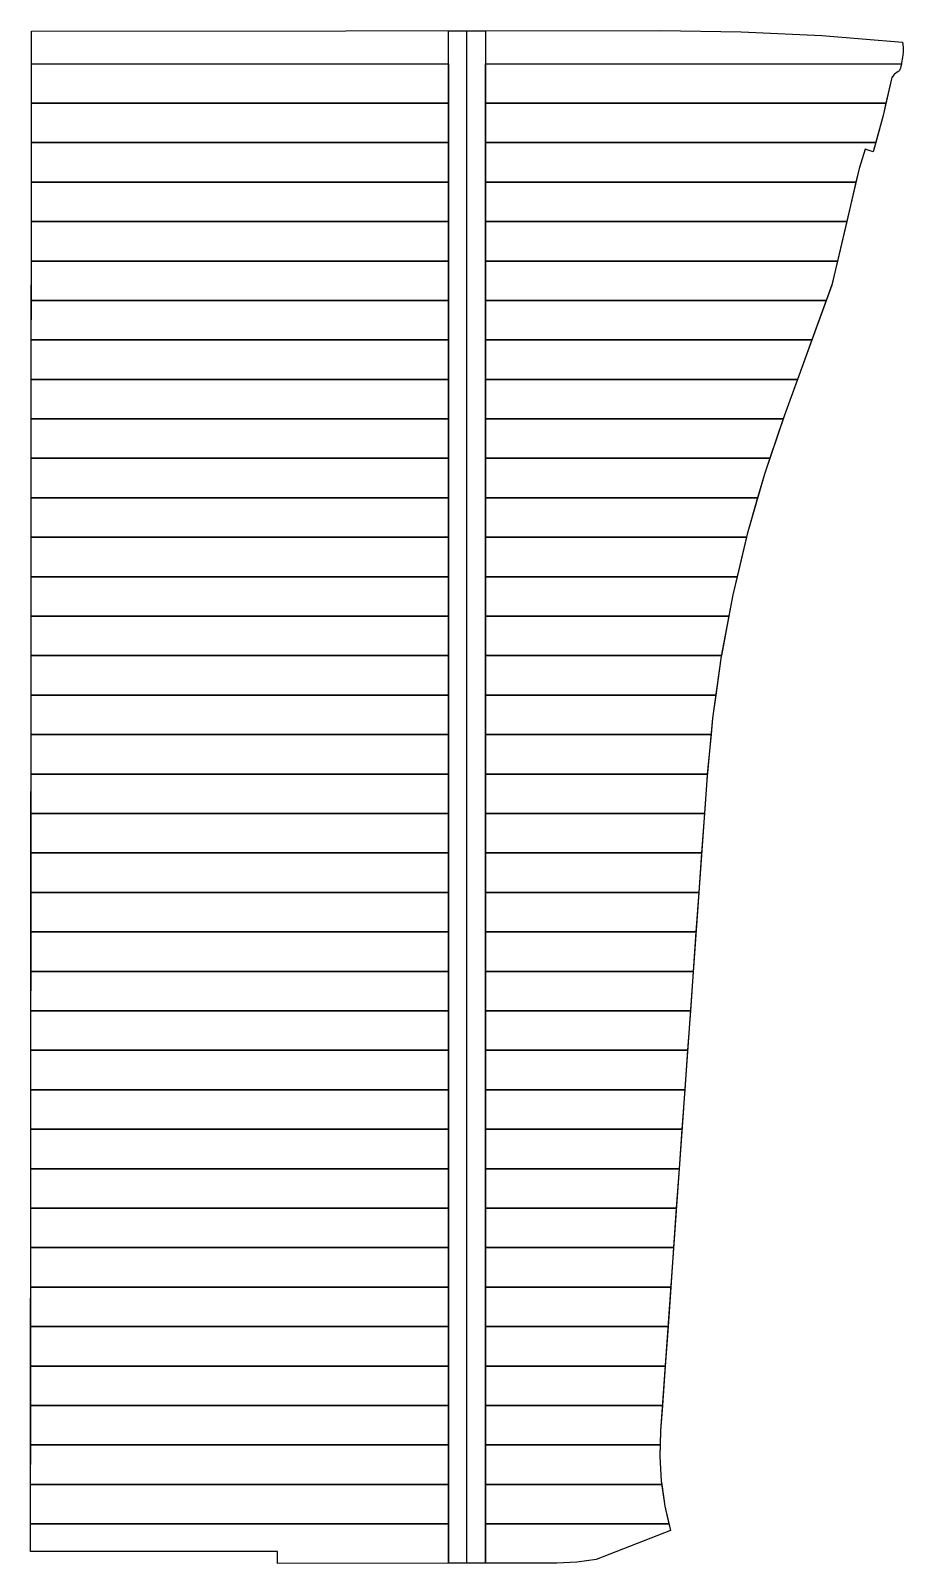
# Model space of a CAD drawing. Header units: feet. Extents: x 0 to 663, y 0 to 1165.
import ezdxf

# ---------------------------------------------------------------- set-up
doc = ezdxf.new("R2010")
doc.units = ezdxf.units.FT
for name, color, linetype in [('CENTERLINE', 2, 'Continuous'), ('LOTS', 3, 'Continuous'), ('PARCEL', 5, 'Continuous'), ('ROADS', 1, 'Continuous')]:
    doc.layers.add(name, color=color, linetype=linetype)

msp = doc.modelspace()

# ---------------------------------------------------------------- linework, layer by layer
at = {"layer": 'CENTERLINE'}
msp.add_lwpolyline([(331.6, 0.1), (331.6, 1165)], dxfattribs=at)
at = {"layer": 'LOTS'}
for points in [[(0.7, 1140), (317.6, 1140), (317.6, 1110), (0.6, 1110), (0.7, 1140)], [(345.6, 1140), (661.8, 1140), (661.1, 1136.7), (660.9, 1136.1), (660.6, 1135.5), (660.3, 1134.9), (659.8, 1134.4), (659.3, 1134), (656.5, 1132), (655.9, 1131.4), (655.4, 1130.8), (654.9, 1130.2), (654.6, 1129.4), (654.3, 1128.6), (650, 1110), (345.6, 1110), (345.6, 1140)], [(0.6, 1110), (317.6, 1110), (317.6, 1080), (0.6, 1080), (0.6, 1110)], [(345.6, 1110), (650, 1110), (647.9, 1100.7), (642.2, 1080), (345.6, 1080), (345.6, 1110)], [(0.6, 1080), (317.6, 1080), (317.6, 1050), (0.6, 1050), (0.6, 1080)], [(345.6, 1080), (642.2, 1080), (640.3, 1073.1), (634.1, 1074.9), (629.7, 1060.4), (627.2, 1050), (345.6, 1050), (345.6, 1080)], [(0.6, 1050), (317.6, 1050), (317.6, 1020), (0.6, 1020), (0.6, 1050)], [(345.6, 1050), (627.2, 1050), (620.2, 1020), (345.6, 1020), (345.6, 1050)], [(0.6, 1020), (317.6, 1020), (317.6, 990), (0.6, 990), (0.6, 1020)], [(345.6, 1020), (620.2, 1020), (613.1, 990), (345.6, 990), (345.6, 1020)], [(0.6, 990), (317.6, 990), (317.6, 960), (0.6, 960), (0.6, 990)], [(345.6, 990), (613.1, 990), (608.8, 971.8), (604.5, 960), (345.6, 960), (345.6, 990)], [(0.6, 960), (317.6, 960), (317.6, 930), (0.5, 930), (0.6, 960)], [(345.6, 960), (604.5, 960), (593.6, 930), (345.6, 930), (345.6, 960)], [(0.5, 930), (317.6, 930), (317.6, 900), (0.5, 900), (0.5, 930)], [(345.6, 930), (593.6, 930), (582.7, 900), (345.6, 900), (345.6, 930)], [(0.5, 900), (317.6, 900), (317.6, 870), (0.5, 870), (0.5, 900)], [(345.6, 900), (582.7, 900), (572.8, 872.8), (571.9, 870), (345.6, 870), (345.6, 900)], [(0.5, 870), (317.6, 870), (317.6, 840), (0.5, 840), (0.5, 870)], [(345.6, 870), (571.9, 870), (561.8, 840), (345.6, 840), (345.6, 870)], [(0.5, 840), (317.6, 840), (317.6, 810), (0.5, 810), (0.5, 840)], [(345.6, 840), (561.8, 840), (557.7, 827.9), (552.5, 810), (345.6, 810), (345.6, 840)], [(0.5, 810), (317.6, 810), (317.6, 780), (0.5, 780), (0.5, 810)], [(345.6, 810), (552.5, 810), (544.6, 782.3), (544.1, 780), (345.6, 780), (345.6, 810)], [(0.5, 780), (317.6, 780), (317.6, 750), (0.4, 750), (0.5, 780)], [(345.6, 780), (544.1, 780), (537, 750), (345.6, 750), (345.6, 780)], [(0.4, 750), (317.6, 750), (317.6, 720), (0.4, 720), (0.4, 750)], [(345.6, 750), (537, 750), (533.7, 736.2), (530.6, 720), (345.6, 720), (345.6, 750)], [(0.4, 720), (317.6, 720), (317.6, 690), (0.4, 690), (0.4, 720)], [(345.6, 720), (530.6, 720), (525, 690), (345.6, 690), (345.6, 720)], [(0.4, 690), (317.6, 690), (317.6, 660), (0.4, 660), (0.4, 690)], [(345.6, 690), (525, 690), (524.9, 689.6), (520.7, 660), (345.6, 660), (345.6, 690)], [(0.4, 660), (317.6, 660), (317.6, 630), (0.4, 630), (0.4, 660)], [(345.6, 660), (520.7, 660), (518.3, 642.6), (517.1, 630), (345.6, 630), (345.6, 660)], [(0.4, 630), (317.6, 630), (317.6, 600), (0.3, 600), (0.4, 630)], [(345.6, 630), (517.1, 630), (514.2, 600), (345.6, 600), (345.6, 630)], [(0.3, 600), (317.6, 600), (317.6, 570), (0.3, 570), (0.3, 600)], [(345.6, 600), (514.2, 600), (513.8, 595.4), (512, 570), (345.6, 570), (345.6, 600)], [(0.3, 570), (317.6, 570), (317.6, 540), (0.3, 540), (0.3, 570)], [(345.6, 570), (512, 570), (509.9, 540), (345.6, 540), (345.6, 570)], [(0.3, 540), (317.6, 540), (317.6, 510), (0.3, 510), (0.3, 540)], [(345.6, 540), (509.9, 540), (507.8, 510), (345.6, 510), (345.6, 540)], [(0.3, 510), (317.6, 510), (317.6, 480), (0.3, 480), (0.3, 510)], [(345.6, 510), (507.8, 510), (505.6, 480), (345.6, 480), (345.6, 510)], [(0.3, 480), (317.6, 480), (317.6, 450), (0.3, 450), (0.3, 480)], [(345.6, 480), (505.6, 480), (503.5, 450), (345.6, 450), (345.6, 480)], [(0.3, 450), (317.6, 450), (317.6, 420), (0.2, 420), (0.3, 450)], [(345.6, 450), (503.5, 450), (501.4, 420), (345.6, 420), (345.6, 450)], [(0.2, 420), (317.6, 420), (317.6, 390), (0.2, 390), (0.2, 420)], [(345.6, 420), (501.4, 420), (499.2, 390), (345.6, 390), (345.6, 420)], [(0.2, 390), (317.6, 390), (317.6, 360), (0.2, 360), (0.2, 390)], [(345.6, 390), (499.2, 390), (497.1, 360), (345.6, 360), (345.6, 390)], [(0.2, 360), (317.6, 360), (317.6, 330), (0.2, 330), (0.2, 360)], [(345.6, 360), (497.1, 360), (495, 330), (345.6, 330), (345.6, 360)], [(0.2, 330), (317.6, 330), (317.6, 300), (0.2, 300), (0.2, 330)], [(345.6, 330), (495, 330), (492.9, 300), (345.6, 300), (345.6, 330)], [(0.2, 300), (317.6, 300), (317.6, 270), (0.1, 270), (0.2, 300)], [(345.6, 300), (492.9, 300), (490.7, 270), (345.6, 270), (345.6, 300)], [(0.1, 270), (317.6, 270), (317.6, 240), (0.1, 240), (0.1, 270)], [(345.6, 270), (490.7, 270), (488.6, 240), (345.6, 240), (345.6, 270)], [(0.1, 240), (317.6, 240), (317.6, 210), (0.1, 210), (0.1, 240)], [(345.6, 240), (488.6, 240), (486.5, 210), (345.6, 210), (345.6, 240)], [(0.1, 210), (317.6, 210), (317.6, 180), (0.1, 180), (0.1, 210)], [(345.6, 210), (486.5, 210), (484.4, 180), (345.6, 180), (345.6, 210)], [(0.1, 180), (317.6, 180), (317.6, 150), (0.1, 150), (0.1, 180)], [(345.6, 180), (484.4, 180), (482.2, 150), (345.6, 150), (345.6, 180)], [(0.1, 150), (317.6, 150), (317.6, 120), (0.1, 120), (0.1, 150)], [(345.6, 150), (482.2, 150), (480.1, 120), (345.6, 120), (345.6, 150)], [(0.1, 120), (317.6, 120), (317.6, 90), (0.1, 90), (0.1, 120)], [(345.6, 120), (480.1, 120), (478.7, 100.7), (478.4, 90), (345.6, 90), (345.6, 120)], [(0.1, 90), (317.6, 90), (317.6, 60), (0, 60), (0.1, 90)], [(345.6, 90), (478.4, 90), (478.2, 81.6), (479.3, 62.5), (479.6, 60), (345.6, 60), (345.6, 90)], [(0, 60), (317.6, 60), (317.6, 30), (0, 30), (0, 60)], [(345.6, 60), (479.6, 60), (482, 43.5), (485.1, 30), (345.6, 30), (345.6, 60)], [(187.5, 9), (0, 8.9), (0, 30), (317.6, 30), (317.6, 0.1), (187.5, 0), (187.5, 9)], [(345.6, 0.1), (345.6, 30), (485.1, 30), (486.3, 24.9), (429.9, 2.8), (415, 0.8), (399.9, 0.1), (345.6, 0.1)]]:
    msp.add_lwpolyline(points, close=True, dxfattribs=at)
at = {"layer": 'PARCEL'}
msp.add_lwpolyline([(429.9, 2.8), (415, 0.8), (399.9, 0.1), (187.5, 0), (187.5, 9), (0, 8.9), (0.7, 1164.8), (478.4, 1165.1), (539.9, 1164.2), (601.3, 1161.3), (662.6, 1156.4), (663.2, 1152.6), (663.2, 1148.7), (662.7, 1144.8), (661.1, 1136.7), (660.9, 1136.1), (660.6, 1135.5), (660.3, 1134.9), (659.8, 1134.4), (659.3, 1134), (656.5, 1132), (655.9, 1131.4), (655.4, 1130.8), (654.9, 1130.1), (654.6, 1129.4), (654.3, 1128.6), (647.9, 1100.7), (640.3, 1073.1), (634.2, 1074.9), (629.7, 1060.4), (608.8, 971.7), (572.8, 872.8), (557.7, 827.9), (544.6, 782.3), (533.7, 736.2), (524.9, 689.6), (518.3, 642.6), (513.8, 595.4), (478.7, 100.7), (478.2, 81.6), (479.3, 62.5), (482, 43.5), (486.3, 24.9), (429.9, 2.8)], close=True, dxfattribs=at)
at = {"layer": 'ROADS'}
msp.add_lwpolyline([(317.6, 1165), (345.6, 1165), (345.6, 0.1), (317.6, 0.1), (317.6, 1165)], close=True, dxfattribs=at)

doc.saveas('drawing.dxf')
